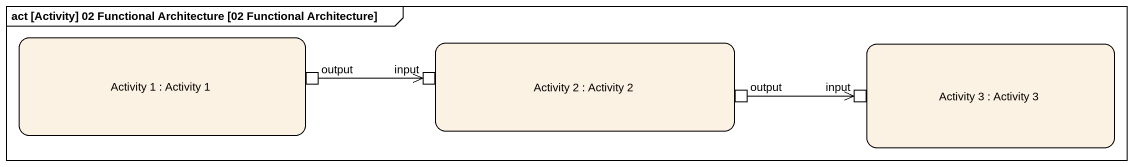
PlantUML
@startuml
mainframe act [Activity] 02 Functional Architecture [02 Functional Architecture]
hide empty description
state "Activity 1 : Activity 1" as Activity_1 {
  state output <<outputPin>>
}
state "Activity 2 : Activity 2" as Activity_2 {
  state input <<inputPin>>
  state "output" as output_2 <<outputPin>>
}
state "Activity 3 : Activity 3" as Activity_3 {
  state "input" as input_2 <<inputPin>>
}
output -right-> input
output_2 -right-> input_2
@enduml
